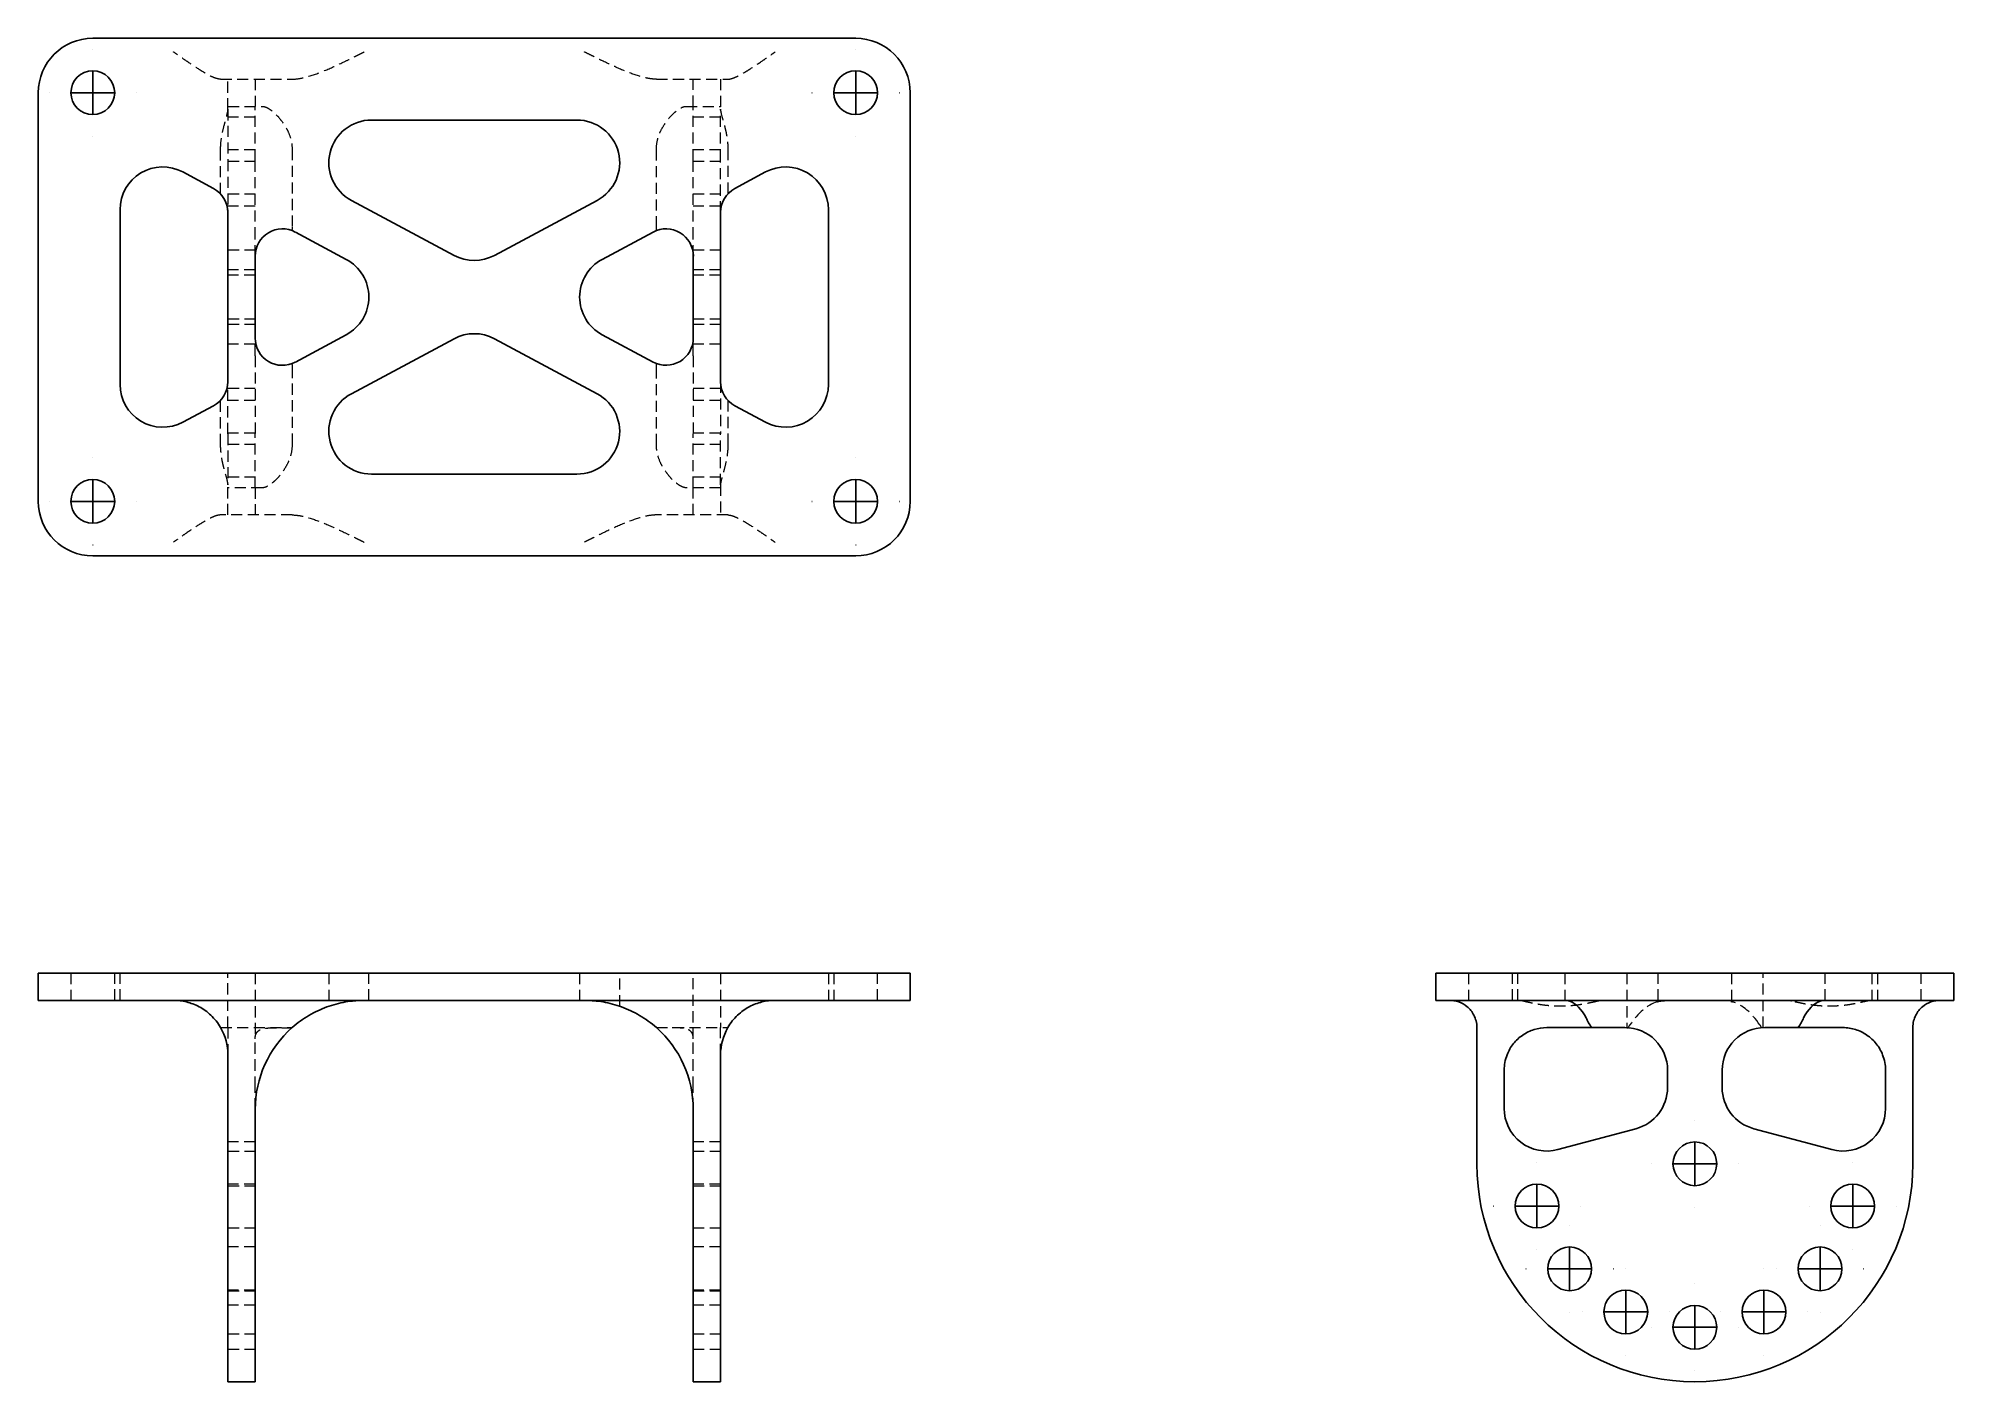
# Model space of a CAD drawing. Header units: millimetres. Extents: x 33 to 253, y 34 to 188.
import ezdxf

# ---------------------------------------------------------------- set-up
doc = ezdxf.new("R2010")
doc.units = ezdxf.units.MM
doc.linetypes.add('HIDDEN', pattern=[1.905, 1.27, -0.635])
doc.layers.add('10', color=7, linetype='Continuous')

# ---------------------------------------------------------------- blocks, each defined once
blk = doc.blocks.new('SW_CENTERMARKSYMBOL_0')
at = {"layer": '10', "color": 0}
for p, q in [((0, 5), (0, 5.0125)), ((0, 0), (0, 2.5)), ((-5, 0), (-5.0125, 0)), ((0, 0), (-2.5, 0)), ((0, 0), (0, -2.5)), ((0, 0), (2.5, 0)), ((5, 0), (5.0125, 0)), ((0, -5), (0, -5.0125))]:
    blk.add_line(p, q, dxfattribs=at)
blk = doc.blocks.new('SW_CENTERMARKSYMBOL_1')
at = {"layer": '10', "color": 0}
for p, q in [((0, 5), (0, 5.0125)), ((0, 0), (0, 2.5)), ((-5, 0), (-5.0125, 0)), ((0, 0), (-2.5, 0)), ((0, 0), (0, -2.5)), ((0, 0), (2.5, 0)), ((5, 0), (5.0125, 0)), ((0, -5), (0, -5.0125))]:
    blk.add_line(p, q, dxfattribs=at)
blk = doc.blocks.new('SW_CENTERMARKSYMBOL_2')
at = {"layer": '10', "color": 0}
for p, q in [((0, 5), (0, 5.0125)), ((0, 0), (0, 2.5)), ((-5, 0), (-5.0125, 0)), ((0, 0), (-2.5, 0)), ((0, 0), (0, -2.5)), ((0, 0), (2.5, 0)), ((5, 0), (5.0125, 0)), ((0, -5), (0, -5.0125))]:
    blk.add_line(p, q, dxfattribs=at)
blk = doc.blocks.new('SW_CENTERMARKSYMBOL_3')
at = {"layer": '10', "color": 0}
for p, q in [((0, 5), (0, 5.0125)), ((0, 0), (0, 2.5)), ((-5, 0), (-5.0125, 0)), ((0, 0), (-2.5, 0)), ((0, 0), (0, -2.5)), ((0, 0), (2.5, 0)), ((5, 0), (5.0125, 0)), ((0, -5), (0, -5.0125))]:
    blk.add_line(p, q, dxfattribs=at)
blk = doc.blocks.new('SW_CENTERMARKSYMBOL_4')
at = {"layer": '10', "color": 0}
for p, q in [((0, 5), (0, 5.0125)), ((0, 0), (0, 2.5)), ((-5, 0), (-5.0125, 0)), ((0, 0), (-2.5, 0)), ((0, 0), (0, -2.5)), ((0, 0), (2.5, 0)), ((5, 0), (5.0125, 0)), ((0, -5), (0, -5.0125))]:
    blk.add_line(p, q, dxfattribs=at)
blk = doc.blocks.new('SW_CENTERMARKSYMBOL_5')
at = {"layer": '10', "color": 0}
for p, q in [((0, 5), (0, 5.0125)), ((0, 0), (0, 2.5)), ((-5, 0), (-5.0125, 0)), ((0, 0), (-2.5, 0)), ((0, 0), (0, -2.5)), ((0, 0), (2.5, 0)), ((5, 0), (5.0125, 0)), ((0, -5), (0, -5.0125))]:
    blk.add_line(p, q, dxfattribs=at)
blk = doc.blocks.new('SW_CENTERMARKSYMBOL_6')
at = {"layer": '10', "color": 0}
for p, q in [((0, 5), (0, 5.0125)), ((0, 0), (0, 2.5)), ((-5, 0), (-5.0125, 0)), ((0, 0), (-2.5, 0)), ((0, 0), (0, -2.5)), ((0, 0), (2.5, 0)), ((5, 0), (5.0125, 0)), ((0, -5), (0, -5.0125))]:
    blk.add_line(p, q, dxfattribs=at)
blk = doc.blocks.new('SW_CENTERMARKSYMBOL_7')
at = {"layer": '10', "color": 0}
for p, q in [((0, 5), (0, 5.0125)), ((0, 0), (0, 2.5)), ((-5, 0), (-5.0125, 0)), ((0, 0), (-2.5, 0)), ((0, 0), (0, -2.5)), ((0, 0), (2.5, 0)), ((5, 0), (5.0125, 0)), ((0, -5), (0, -5.0125))]:
    blk.add_line(p, q, dxfattribs=at)
blk = doc.blocks.new('SW_CENTERMARKSYMBOL_8')
at = {"layer": '10', "color": 0}
for p, q in [((0, 5), (0, 5.0125)), ((0, 0), (0, 2.5)), ((-5, 0), (-5.0125, 0)), ((0, 0), (-2.5, 0)), ((0, 0), (0, -2.5)), ((0, 0), (2.5, 0)), ((5, 0), (5.0125, 0)), ((0, -5), (0, -5.0125))]:
    blk.add_line(p, q, dxfattribs=at)
blk = doc.blocks.new('SW_CENTERMARKSYMBOL_9')
at = {"layer": '10', "color": 0}
for p, q in [((0, 5), (0, 5.0125)), ((0, 0), (0, 2.5)), ((-5, 0), (-5.0125, 0)), ((0, 0), (-2.5, 0)), ((0, 0), (0, -2.5)), ((0, 0), (2.5, 0)), ((5, 0), (5.0125, 0)), ((0, -5), (0, -5.0125))]:
    blk.add_line(p, q, dxfattribs=at)
blk = doc.blocks.new('SW_CENTERMARKSYMBOL_10')
at = {"layer": '10', "color": 0}
for p, q in [((0, 5), (0, 5.0125)), ((0, 0), (0, 2.5)), ((-5, 0), (-5.0125, 0)), ((0, 0), (-2.5, 0)), ((0, 0), (0, -2.5)), ((0, 0), (2.5, 0)), ((5, 0), (5.0125, 0)), ((0, -5), (0, -5.0125))]:
    blk.add_line(p, q, dxfattribs=at)
blk = doc.blocks.new('SW_CENTERMARKSYMBOL_11')
at = {"layer": '10', "color": 0}
for p, q in [((0, 5), (0, 5.0125)), ((0, 0), (0, 2.5)), ((-5, 0), (-5.0125, 0)), ((0, 0), (-2.5, 0)), ((0, 0), (0, -2.5)), ((0, 0), (2.5, 0)), ((5, 0), (5.0125, 0)), ((0, -5), (0, -5.0125))]:
    blk.add_line(p, q, dxfattribs=at)

msp = doc.modelspace()

# ---------------------------------------------------------------- linework, layer by layer
at = {"color": 7, "linetype": 'Continuous', "lineweight": 25}
for p, q in [((39.25, 187.69), (126.75, 187.69)), ((33, 134.56), (33, 181.44)), ((133, 134.56), (133, 181.44)), ((71.22, 178.31), (94.78, 178.31)), ((53.1, 170.47), (49.59, 172.35)), ((112.9, 170.47), (116.41, 172.35)), ((42.38, 168.03), (42.38, 147.97)), ((54.75, 148.28), (54.75, 167.72)), ((80.69, 162.78), (68.91, 169.09)), ((85.31, 162.78), (97.09, 169.09)), ((111.25, 148.28), (111.25, 167.72)), ((123.62, 147.97), (123.62, 168.03)), ((68.32, 162.32), (62.48, 165.45)), ((97.68, 162.32), (103.52, 165.45)), ((57.87, 153.3), (57.87, 162.7)), ((108.12, 153.3), (108.12, 162.7)), ((62.48, 150.55), (68.32, 153.68)), ((68.91, 146.91), (80.69, 153.22)), ((97.09, 146.91), (85.31, 153.22)), ((103.52, 150.55), (97.68, 153.68)), ((49.59, 143.65), (53.1, 145.53)), ((116.41, 143.65), (112.9, 145.53)), ((94.78, 137.69), (71.22, 137.69)), ((39.25, 128.31), (126.75, 128.31)), ((33, 77.31), (33, 80.44)), ((33, 80.44), (39.25, 80.44)), ((39.25, 80.44), (126.75, 80.44)), ((126.75, 80.44), (133, 80.44)), ((133, 77.31), (133, 80.44)), ((193.31, 77.31), (193.31, 80.44)), ((193.31, 80.44), (199.56, 80.44)), ((199.56, 80.44), (246.44, 80.44)), ((246.44, 80.44), (252.69, 80.44)), ((252.69, 77.31), (252.69, 80.44)), ((33, 77.31), (39.25, 77.31)), ((39.25, 77.31), (126.75, 77.31)), ((126.75, 77.31), (133, 77.31)), ((193.31, 77.31), (199.56, 77.31)), ((199.56, 77.31), (246.44, 77.31)), ((246.44, 77.31), (252.69, 77.31)), ((198, 71.06), (198, 74.19)), ((211.15, 74.19), (206.03, 74.19)), ((213.28, 74.19), (211.15, 74.19)), ((213.28, 74.19), (214.97, 74.19)), ((231.03, 74.19), (232.72, 74.19)), ((232.72, 74.19), (234.85, 74.19)), ((239.97, 74.19), (234.85, 74.19)), ((248, 74.19), (248, 71.06)), ((54.75, 58.56), (54.75, 71.06)), ((111.25, 58.56), (111.25, 71.06)), ((198, 58.56), (198, 71.06)), ((248, 71.06), (248, 58.56)), ((201.12, 64.92), (201.12, 69.29)), ((219.88, 67.32), (219.88, 69.29)), ((226.12, 67.32), (226.12, 69.29)), ((244.88, 69.29), (244.88, 64.92)), ((57.87, 58.56), (57.87, 64.81)), ((108.12, 58.56), (108.12, 64.81)), ((216.24, 62.59), (207.29, 60.19)), ((229.76, 62.59), (238.71, 60.19)), ((54.75, 58.56), (54.75, 33.56)), ((57.87, 58.56), (57.87, 33.56)), ((108.12, 58.56), (108.12, 33.56)), ((111.25, 58.56), (111.25, 33.56)), ((54.75, 33.56), (57.87, 33.56)), ((108.12, 33.56), (111.25, 33.56))]:
    msp.add_line(p, q, dxfattribs=at)
at = {"color": 7, "linetype": 'HIDDEN', "lineweight": 18}
for p, q in [((53.91, 183), (62.11, 183)), ((54.75, 179.54), (54.75, 183)), ((57.87, 183), (57.87, 179.87)), ((103.89, 183), (112.09, 183)), ((108.12, 179.87), (108.12, 183)), ((111.25, 183), (111.25, 179.54)), ((54.75, 179.88), (58.7, 179.88)), ((54.75, 179.54), (54.75, 173.71)), ((57.87, 178.62), (54.75, 178.62)), ((57.87, 173.71), (57.87, 179.87)), ((107.3, 179.88), (111.25, 179.88)), ((108.12, 173.71), (108.12, 179.87)), ((111.25, 178.62), (108.12, 178.62)), ((111.25, 173.71), (111.25, 179.54)), ((53.91, 169.85), (53.91, 174.97)), ((57.87, 174.88), (54.75, 174.88)), ((54.75, 173.71), (54.75, 167.72)), ((54.75, 173.6), (57.87, 173.6)), ((57.87, 164.76), (57.87, 173.71)), ((62.11, 174.97), (62.11, 166.03)), ((103.89, 166.03), (103.89, 174.97)), ((111.25, 174.88), (108.12, 174.88)), ((108.12, 164.76), (108.12, 173.71)), ((108.12, 173.6), (111.25, 173.6)), ((111.25, 167.72), (111.25, 173.71)), ((112.09, 174.97), (112.09, 169.85)), ((54.75, 169.85), (57.87, 169.85)), ((108.12, 169.85), (111.25, 169.85)), ((57.87, 168.44), (54.75, 168.44)), ((111.25, 168.44), (108.12, 168.44)), ((54.75, 163.41), (57.87, 163.41)), ((57.87, 162.7), (57.87, 164.76)), ((108.12, 162.7), (108.12, 164.76)), ((108.12, 163.41), (111.25, 163.41)), ((57.87, 161.12), (54.75, 161.12)), ((57.87, 160.51), (54.75, 160.51)), ((111.25, 161.12), (108.12, 161.12)), ((111.25, 160.51), (108.12, 160.51)), ((54.75, 155.49), (57.87, 155.49)), ((54.75, 154.88), (57.87, 154.88)), ((108.12, 155.49), (111.25, 155.49)), ((108.12, 154.88), (111.25, 154.88)), ((57.87, 152.59), (54.75, 152.59)), ((57.87, 151.24), (57.87, 153.3)), ((108.12, 151.24), (108.12, 153.3)), ((111.25, 152.59), (108.12, 152.59)), ((57.87, 151.24), (57.87, 142.29)), ((62.11, 149.97), (62.11, 141.03)), ((103.89, 141.03), (103.89, 149.97)), ((108.12, 151.24), (108.12, 142.29)), ((54.75, 142.29), (54.75, 148.28)), ((54.75, 147.56), (57.87, 147.56)), ((108.12, 147.56), (111.25, 147.56)), ((111.25, 148.28), (111.25, 142.29)), ((53.91, 141.03), (53.91, 146.15)), ((57.87, 146.15), (54.75, 146.15)), ((111.25, 146.15), (108.12, 146.15)), ((112.09, 146.15), (112.09, 141.03)), ((57.87, 142.4), (54.75, 142.4)), ((54.75, 142.29), (54.75, 136.46)), ((54.75, 141.12), (57.87, 141.12)), ((57.87, 136.13), (57.87, 142.29)), ((111.25, 142.4), (108.12, 142.4)), ((108.12, 136.13), (108.12, 142.29)), ((108.12, 141.12), (111.25, 141.12)), ((111.25, 136.46), (111.25, 142.29)), ((54.75, 137.38), (57.87, 137.38)), ((54.75, 133), (54.75, 136.46)), ((108.12, 137.38), (111.25, 137.38)), ((111.25, 136.46), (111.25, 133)), ((58.7, 136.12), (54.75, 136.12)), ((57.87, 136.13), (57.87, 133)), ((111.25, 136.12), (107.3, 136.12)), ((108.12, 133), (108.12, 136.13)), ((62.11, 133), (53.91, 133)), ((112.09, 133), (103.89, 133)), ((36.74, 80.44), (36.74, 77.31)), ((41.76, 77.31), (41.76, 80.44)), ((42.38, 77.31), (42.38, 80.44)), ((54.75, 74.19), (54.75, 80.44)), ((57.87, 80.44), (57.87, 72.88)), ((66.32, 80.44), (66.32, 76.64)), ((70.91, 77.31), (70.91, 80.44)), ((95.09, 80.44), (95.09, 77.31)), ((99.68, 76.64), (99.68, 80.44)), ((108.12, 72.88), (108.12, 80.44)), ((111.25, 80.44), (111.25, 74.19)), ((123.62, 80.44), (123.62, 77.31)), ((124.24, 80.44), (124.24, 77.31)), ((129.26, 77.31), (129.26, 80.44)), ((197.05, 80.44), (197.05, 77.31)), ((202.07, 77.31), (202.07, 80.44)), ((202.69, 77.31), (202.69, 80.44)), ((208.07, 80.44), (208.07, 77.31)), ((215.18, 80.44), (215.18, 74.18)), ((218.8, 77.31), (218.8, 80.44)), ((227.2, 80.44), (227.2, 77.31)), ((230.82, 74.18), (230.82, 80.44)), ((237.93, 77.31), (237.93, 80.44)), ((243.31, 80.44), (243.31, 77.31)), ((243.93, 80.44), (243.93, 77.31)), ((248.95, 77.31), (248.95, 80.44)), ((66.32, 76.64), (66.32, 76.64)), ((53.91, 74.19), (62.11, 74.19)), ((54.75, 74.19), (54.75, 71.07)), ((57.87, 69.29), (57.87, 72.88)), ((103.89, 74.19), (112.09, 74.19)), ((108.12, 69.29), (108.12, 72.88)), ((111.25, 71.06), (111.25, 74.19)), ((201.56, 71.26), (201.44, 70.98)), ((244.56, 71.01), (244.25, 71.66)), ((57.87, 67.32), (57.87, 69.29)), ((108.12, 67.32), (108.12, 69.29)), ((57.87, 64.81), (57.87, 67.32)), ((108.12, 64.81), (108.12, 67.32)), ((57.87, 61.08), (54.75, 61.08)), ((54.75, 60.02), (57.87, 60.02)), ((111.25, 61.08), (108.12, 61.08)), ((108.12, 60.02), (111.25, 60.02)), ((57.87, 56.22), (54.75, 56.22)), ((54.75, 56.05), (57.87, 56.05)), ((111.25, 56.22), (108.12, 56.22)), ((108.12, 56.05), (111.25, 56.05)), ((54.75, 51.2), (57.87, 51.2)), ((108.12, 51.2), (111.25, 51.2)), ((57.87, 49.02), (54.75, 49.02)), ((111.25, 49.02), (108.12, 49.02)), ((57.87, 44.08), (54.75, 44.08)), ((54.75, 44), (57.87, 44)), ((111.25, 44.08), (108.12, 44.08)), ((108.12, 44), (111.25, 44)), ((57.87, 42.33), (54.75, 42.33)), ((111.25, 42.33), (108.12, 42.33)), ((54.75, 39.06), (57.87, 39.06)), ((108.12, 39.06), (111.25, 39.06)), ((54.75, 37.3), (57.87, 37.3)), ((108.12, 37.3), (111.25, 37.3))]:
    msp.add_line(p, q, dxfattribs=at)
at = {"color": 7, "linetype": 'Continuous', "lineweight": 25}
for centre in [(39.25, 181.44), (126.75, 181.44), (39.25, 134.56), (126.75, 134.56), (223, 58.56), (204.89, 53.71), (241.11, 53.71), (208.64, 46.51), (237.36, 46.51), (215.08, 41.57), (230.92, 41.57), (223, 39.81)]:
    msp.add_circle(centre, 2.51, dxfattribs=at)
for centre, radius, start, end in [((39.25, 181.44), 6.25, 90, 180), ((126.75, 181.44), 6.25, 0, 90), ((71.22, 173.41), 4.9, 90, 241.8214), ((94.78, 173.41), 4.9, 298.1786, 90), ((47.27, 168.03), 4.9, 61.8214, 180), ((118.72, 168.03), 4.9, 0, 118.1786), ((51.62, 167.72), 3.12, 0, 61.8214), ((114.38, 167.72), 3.12, 118.1786, 180), ((61, 162.7), 3.13, 61.8214, 180), ((105, 162.7), 3.13, 0, 118.1786), ((83, 167.1), 4.9, 241.8214, 298.1786), ((66.01, 158), 4.9, 298.1786, 61.8214), ((99.99, 158), 4.9, 118.1786, 241.8214), ((83, 148.9), 4.9, 61.8214, 118.1786), ((61, 153.3), 3.13, 180, 298.1786), ((105, 153.3), 3.12, 241.8214, 0), ((47.27, 147.97), 4.9, 180, 298.1786), ((51.62, 148.28), 3.12, 298.1786, 0), ((114.38, 148.28), 3.12, 180, 241.8214), ((118.72, 147.97), 4.9, 241.8214, 0), ((71.22, 142.59), 4.9, 118.1786, 270), ((94.78, 142.59), 4.9, 270, 61.8214), ((39.25, 134.56), 6.25, 180, 270), ((126.75, 134.56), 6.25, 270, 0), ((48.5, 71.06), 6.25, 0, 30), ((70.38, 64.81), 12.5, 131.4096, 180), ((95.62, 64.81), 12.5, 0, 48.5904), ((117.5, 71.06), 6.25, 150, 180), ((214.97, 69.29), 4.9, 0, 90), ((231.03, 69.29), 4.9, 90, 180), ((206.03, 69.29), 4.9, 158.7619, 180), ((239.97, 69.29), 4.9, 0, 21.2381), ((214.97, 67.32), 4.9, 285, 0), ((231.03, 67.32), 4.9, 180, 255), ((206.03, 64.92), 4.9, 180, 285), ((239.97, 64.92), 4.9, 255, 0), ((223, 58.56), 25, 180, 0)]:
    msp.add_arc(centre, radius, start, end, dxfattribs=at)
for centre, start_param, end_param in [((208.06, 71.06), 5.455879, 6.10807), ((237.94, 71.06), 0.175115, 0.827306)]:
    msp.add_ellipse(centre, major_axis=(0, 6.25), ratio=0.535714, start_param=start_param, end_param=end_param, dxfattribs=at)
at = {"color": 7, "linetype": 'HIDDEN', "lineweight": 18}
for centre, start_param, end_param in [((212.69, 64.81), 0, 0.117449), ((219.78, 64.81), 0.165171, 0.68406), ((226.22, 64.81), 5.599125, 6.118014), ((233.31, 64.81), 6.165736, 6.283185)]:
    msp.add_ellipse(centre, major_axis=(0, 12.5), ratio=0.535714, start_param=start_param, end_param=end_param, dxfattribs=at)
for points, knots in [([(53.91, 183), (53.76, 183), (53.59, 183.03), (53.21, 183.15), (53.01, 183.24), (52.59, 183.44), (52.37, 183.56), (51.92, 183.81), (51.69, 183.96), (50.98, 184.41), (50.49, 184.73), (49.75, 185.24), (49.5, 185.42), (49.13, 185.68), (49, 185.77), (48.75, 185.95), (48.62, 186.04), (48.5, 186.12)], [0, 0, 0, 0, 0.125, 0.125, 0.25, 0.25, 0.375, 0.375, 0.5, 0.5, 0.75, 0.75, 0.875, 0.875, 0.9375, 0.9375, 1, 1, 1, 1]), ([(62.11, 183), (62.41, 183), (62.72, 183.03), (63.37, 183.15), (63.7, 183.23), (64.71, 183.53), (65.4, 183.79), (66.79, 184.38), (67.51, 184.72), (68.58, 185.23), (68.94, 185.41), (69.48, 185.68), (69.65, 185.77), (70.01, 185.94), (70.2, 186.04), (70.38, 186.12)], [0, 0, 0, 0, 0.125, 0.125, 0.25, 0.25, 0.5, 0.5, 0.75, 0.75, 0.875, 0.875, 0.9375, 0.9375, 1, 1, 1, 1]), ([(103.89, 183), (103.59, 183), (103.28, 183.03), (102.63, 183.15), (102.3, 183.23), (101.29, 183.53), (100.6, 183.79), (99.21, 184.38), (98.49, 184.72), (97.42, 185.23), (97.06, 185.41), (96.52, 185.68), (96.35, 185.77), (95.99, 185.94), (95.8, 186.04), (95.62, 186.12)], [0, 0, 0, 0, 0.125, 0.125, 0.25, 0.25, 0.5, 0.5, 0.75, 0.75, 0.875, 0.875, 0.9375, 0.9375, 1, 1, 1, 1]), ([(112.09, 183), (112.24, 183), (112.41, 183.03), (112.79, 183.15), (112.99, 183.24), (113.41, 183.44), (113.63, 183.56), (114.08, 183.81), (114.31, 183.96), (115.02, 184.41), (115.51, 184.73), (116.25, 185.24), (116.5, 185.42), (116.87, 185.68), (117, 185.77), (117.25, 185.95), (117.38, 186.04), (117.5, 186.12)], [0, 0, 0, 0, 0.125, 0.125, 0.25, 0.25, 0.375, 0.375, 0.5, 0.5, 0.75, 0.75, 0.875, 0.875, 0.9375, 0.9375, 1, 1, 1, 1]), ([(53.91, 174.97), (53.91, 175.48), (53.96, 175.96), (54.11, 176.9), (54.22, 177.34), (54.38, 177.94), (54.43, 178.13), (54.53, 178.49), (54.58, 178.65), (54.66, 178.96), (54.69, 179.1), (54.74, 179.34), (54.75, 179.45), (54.75, 179.54)], [0, 0, 0, 0, 0.25, 0.25, 0.5, 0.5, 0.625, 0.625, 0.75, 0.75, 0.875, 0.875, 1, 1, 1, 1]), ([(58.7, 179.88), (58.83, 179.88), (58.97, 179.84), (59.27, 179.72), (59.44, 179.62), (59.77, 179.39), (59.95, 179.24), (60.31, 178.91), (60.49, 178.72), (60.84, 178.29), (61.02, 178.06), (61.27, 177.68), (61.35, 177.55), (61.5, 177.27), (61.58, 177.13), (61.78, 176.68), (61.9, 176.36), (62.06, 175.68), (62.11, 175.33), (62.11, 174.97)], [0, 0, 0, 0, 0.125, 0.125, 0.25, 0.25, 0.375, 0.375, 0.5, 0.5, 0.625, 0.625, 0.6875, 0.6875, 0.75, 0.75, 0.875, 0.875, 1, 1, 1, 1]), ([(103.89, 174.97), (103.89, 175.33), (103.94, 175.68), (104.06, 176.19), (104.11, 176.35), (104.22, 176.67), (104.28, 176.83), (104.49, 177.27), (104.65, 177.55), (104.98, 178.06), (105.15, 178.29), (105.51, 178.72), (105.69, 178.91), (106.05, 179.24), (106.22, 179.38), (106.56, 179.62), (106.73, 179.72), (107.03, 179.84), (107.17, 179.88), (107.3, 179.88)], [0, 0, 0, 0, 0.125, 0.125, 0.1875, 0.1875, 0.25, 0.25, 0.375, 0.375, 0.5, 0.5, 0.625, 0.625, 0.75, 0.75, 0.875, 0.875, 1, 1, 1, 1]), ([(111.25, 179.54), (111.25, 179.36), (111.3, 179.12), (111.46, 178.5), (111.57, 178.15), (111.73, 177.54), (111.78, 177.33), (111.88, 176.9), (111.93, 176.67), (112, 176.21), (112.03, 175.96), (112.08, 175.47), (112.09, 175.23), (112.09, 174.97)], [0, 0, 0, 0, 0.25, 0.25, 0.5, 0.5, 0.625, 0.625, 0.75, 0.75, 0.875, 0.875, 1, 1, 1, 1]), ([(54.75, 136.46), (54.75, 136.64), (54.7, 136.88), (54.54, 137.5), (54.43, 137.85), (54.27, 138.46), (54.22, 138.67), (54.12, 139.1), (54.07, 139.33), (54, 139.79), (53.97, 140.04), (53.92, 140.53), (53.91, 140.77), (53.91, 141.03)], [0, 0, 0, 0, 0.25, 0.25, 0.5, 0.5, 0.625, 0.625, 0.75, 0.75, 0.875, 0.875, 1, 1, 1, 1]), ([(62.11, 141.03), (62.11, 140.67), (62.06, 140.32), (61.94, 139.81), (61.89, 139.65), (61.78, 139.33), (61.72, 139.17), (61.51, 138.73), (61.35, 138.45), (61.02, 137.94), (60.85, 137.71), (60.49, 137.28), (60.31, 137.09), (59.95, 136.76), (59.78, 136.62), (59.44, 136.38), (59.27, 136.28), (58.97, 136.16), (58.83, 136.12), (58.7, 136.12)], [0, 0, 0, 0, 0.125, 0.125, 0.1875, 0.1875, 0.25, 0.25, 0.375, 0.375, 0.5, 0.5, 0.625, 0.625, 0.75, 0.75, 0.875, 0.875, 1, 1, 1, 1]), ([(107.3, 136.12), (107.17, 136.12), (107.03, 136.16), (106.73, 136.28), (106.56, 136.38), (106.23, 136.61), (106.05, 136.76), (105.69, 137.09), (105.51, 137.28), (105.16, 137.71), (104.98, 137.94), (104.73, 138.32), (104.65, 138.45), (104.5, 138.73), (104.42, 138.87), (104.22, 139.32), (104.1, 139.64), (103.94, 140.32), (103.89, 140.67), (103.89, 141.03)], [0, 0, 0, 0, 0.125, 0.125, 0.25, 0.25, 0.375, 0.375, 0.5, 0.5, 0.625, 0.625, 0.6875, 0.6875, 0.75, 0.75, 0.875, 0.875, 1, 1, 1, 1]), ([(112.09, 141.03), (112.09, 140.52), (112.04, 140.04), (111.89, 139.1), (111.78, 138.66), (111.62, 138.06), (111.57, 137.87), (111.47, 137.51), (111.42, 137.35), (111.34, 137.04), (111.31, 136.9), (111.26, 136.66), (111.25, 136.55), (111.25, 136.46)], [0, 0, 0, 0, 0.25, 0.25, 0.5, 0.5, 0.625, 0.625, 0.75, 0.75, 0.875, 0.875, 1, 1, 1, 1]), ([(53.91, 133), (53.76, 133), (53.59, 132.97), (53.21, 132.85), (53.01, 132.76), (52.59, 132.56), (52.37, 132.44), (51.92, 132.19), (51.69, 132.04), (50.98, 131.59), (50.49, 131.27), (49.75, 130.76), (49.5, 130.58), (49.13, 130.32), (49, 130.23), (48.75, 130.05), (48.62, 129.96), (48.5, 129.88)], [0, 0, 0, 0, 0.125, 0.125, 0.25, 0.25, 0.375, 0.375, 0.5, 0.5, 0.75, 0.75, 0.875, 0.875, 0.9375, 0.9375, 1, 1, 1, 1]), ([(62.11, 133), (62.41, 133), (62.72, 132.97), (63.37, 132.85), (63.7, 132.77), (64.71, 132.47), (65.4, 132.21), (66.79, 131.62), (67.51, 131.28), (68.58, 130.77), (68.94, 130.59), (69.48, 130.32), (69.65, 130.23), (70.01, 130.06), (70.2, 129.96), (70.38, 129.88)], [0, 0, 0, 0, 0.125, 0.125, 0.25, 0.25, 0.5, 0.5, 0.75, 0.75, 0.875, 0.875, 0.9375, 0.9375, 1, 1, 1, 1]), ([(103.89, 133), (103.59, 133), (103.28, 132.97), (102.63, 132.85), (102.3, 132.77), (101.29, 132.47), (100.6, 132.21), (99.21, 131.62), (98.49, 131.28), (97.42, 130.77), (97.06, 130.59), (96.52, 130.32), (96.35, 130.23), (95.99, 130.06), (95.8, 129.96), (95.62, 129.88)], [0, 0, 0, 0, 0.125, 0.125, 0.25, 0.25, 0.5, 0.5, 0.75, 0.75, 0.875, 0.875, 0.9375, 0.9375, 1, 1, 1, 1]), ([(112.09, 133), (112.24, 133), (112.41, 132.97), (112.79, 132.85), (112.99, 132.76), (113.41, 132.56), (113.63, 132.44), (114.08, 132.19), (114.31, 132.04), (115.02, 131.59), (115.51, 131.27), (116.25, 130.76), (116.5, 130.58), (116.87, 130.32), (117, 130.23), (117.25, 130.05), (117.38, 129.96), (117.5, 129.88)], [0, 0, 0, 0, 0.125, 0.125, 0.25, 0.25, 0.375, 0.375, 0.5, 0.5, 0.75, 0.75, 0.875, 0.875, 0.9375, 0.9375, 1, 1, 1, 1]), ([(211.91, 77.23), (211.67, 77.17), (211.36, 77.1), (210.82, 76.99), (210.62, 76.95), (210.22, 76.87), (210, 76.84), (209.55, 76.77), (209.31, 76.74), (208.83, 76.69), (208.59, 76.67), (208.09, 76.64), (207.83, 76.64), (207.32, 76.64), (207.07, 76.65), (206.57, 76.67), (206.32, 76.69), (205.83, 76.74), (205.6, 76.77), (205.15, 76.84), (204.93, 76.88), (204.52, 76.95), (204.33, 76.99), (203.98, 77.07), (203.81, 77.1), (203.51, 77.17), (203.37, 77.2), (203.14, 77.26), (203.04, 77.28), (202.87, 77.3), (202.81, 77.31), (202.76, 77.31)], [0, 0, 0, 0, 0.125, 0.125, 0.1875, 0.1875, 0.25, 0.25, 0.3125, 0.3125, 0.375, 0.375, 0.4375, 0.4375, 0.5, 0.5, 0.5625, 0.5625, 0.625, 0.625, 0.6875, 0.6875, 0.75, 0.75, 0.8125, 0.8125, 0.875, 0.875, 0.9375, 0.9375, 1, 1, 1, 1]), ([(218.68, 77.14), (218.92, 77.22), (219.21, 77.26), (219.75, 77.29), (219.94, 77.3), (220.34, 77.31), (220.56, 77.31), (220.78, 77.31)], [0, 0, 0, 0, 0.5, 0.5, 0.75, 0.75, 1, 1, 1, 1]), ([(225.22, 77.31), (225.67, 77.31), (226.07, 77.31), (226.61, 77.27), (226.77, 77.25), (227.07, 77.21), (227.2, 77.18), (227.32, 77.14)], [0, 0, 0, 0, 0.5, 0.5, 0.75, 0.75, 1, 1, 1, 1]), ([(243.24, 77.31), (243.15, 77.31), (242.99, 77.28), (242.63, 77.2), (242.49, 77.17), (242.19, 77.11), (242.03, 77.07), (241.67, 76.99), (241.48, 76.95), (241.07, 76.88), (240.86, 76.84), (240.41, 76.77), (240.17, 76.74), (239.69, 76.69), (239.44, 76.67), (238.94, 76.65), (238.69, 76.64), (238.18, 76.64), (237.93, 76.64), (237.43, 76.67), (237.18, 76.69), (236.69, 76.74), (236.46, 76.77), (236.01, 76.83), (235.79, 76.87), (235.38, 76.95), (235.18, 76.99), (234.64, 77.1), (234.33, 77.17), (234.09, 77.23)], [0, 0, 0, 0, 0.125, 0.125, 0.1875, 0.1875, 0.25, 0.25, 0.3125, 0.3125, 0.375, 0.375, 0.4375, 0.4375, 0.5, 0.5, 0.5625, 0.5625, 0.625, 0.625, 0.6875, 0.6875, 0.75, 0.75, 0.8125, 0.8125, 0.875, 0.875, 1, 1, 1, 1]), ([(57.87, 72.88), (57.87, 73.06), (57.89, 73.23), (57.98, 73.51), (58.05, 73.64), (58.2, 73.79), (58.26, 73.83), (58.39, 73.92), (58.46, 73.95), (58.7, 74.04), (58.88, 74.08), (59.3, 74.14), (59.53, 74.16), (60.01, 74.18), (60.27, 74.18), (60.79, 74.18), (61.06, 74.18), (61.58, 74.18), (61.84, 74.18), (62.09, 74.17)], [0, 0, 0, 0, 0.125, 0.125, 0.25, 0.25, 0.3125, 0.3125, 0.375, 0.375, 0.5, 0.5, 0.625, 0.625, 0.75, 0.75, 0.875, 0.875, 1, 1, 1, 1]), ([(108.12, 72.88), (108.12, 73.06), (108.11, 73.23), (108.02, 73.51), (107.95, 73.64), (107.8, 73.79), (107.74, 73.83), (107.61, 73.92), (107.54, 73.95), (107.3, 74.04), (107.12, 74.08), (106.7, 74.14), (106.47, 74.16), (105.99, 74.18), (105.73, 74.18), (105.21, 74.18), (104.94, 74.18), (104.42, 74.18), (104.16, 74.18), (103.91, 74.17)], [0, 0, 0, 0, 0.125, 0.125, 0.25, 0.25, 0.3125, 0.3125, 0.375, 0.375, 0.5, 0.5, 0.625, 0.625, 0.75, 0.75, 0.875, 0.875, 1, 1, 1, 1]), ([(215.2, 74.18), (215.21, 74.18), (215.23, 74.18), (215.35, 74.17), (215.38, 74.17)], [0, 0, 0, 0, 0.831727, 1, 1, 1, 1]), ([(230.8, 74.18), (230.79, 74.18), (230.77, 74.18), (230.65, 74.17), (230.62, 74.17)], [0, 0, 0, 0, 0.831727, 1, 1, 1, 1])]:
    msp.add_open_spline(points, degree=3, knots=knots, dxfattribs=at)
for points in [[(62.11, 166.03), (62.11, 165.89), (62.1, 165.76), (62.09, 165.62)], [(103.91, 165.62), (103.9, 165.76), (103.89, 165.89), (103.89, 166.03)], [(62.09, 150.38), (62.1, 150.24), (62.11, 150.11), (62.11, 149.97)], [(103.89, 149.97), (103.89, 150.11), (103.9, 150.24), (103.91, 150.38)], [(215.38, 74.17), (215.42, 74.29), (215.48, 74.4), (215.55, 74.5)], [(230.45, 74.5), (230.52, 74.4), (230.58, 74.29), (230.62, 74.17)]]:
    msp.add_open_spline(points, degree=3, dxfattribs=at)
at = {"color": 7, "linetype": 'Continuous', "lineweight": 25}
for points, knots in [([(53.91, 74.19), (53.76, 74.46), (53.59, 74.71), (53.21, 75.18), (53.01, 75.4), (52.59, 75.8), (52.37, 75.98), (51.92, 76.3), (51.69, 76.45), (50.98, 76.83), (50.49, 77.01), (49.75, 77.19), (49.5, 77.24), (49.13, 77.28), (49, 77.29), (48.75, 77.31), (48.62, 77.31), (48.5, 77.31)], [0, 0, 0, 0, 0.125, 0.125, 0.25, 0.25, 0.375, 0.375, 0.5, 0.5, 0.75, 0.75, 0.875, 0.875, 0.9375, 0.9375, 1, 1, 1, 1]), ([(62.11, 74.19), (62.41, 74.46), (62.72, 74.71), (63.37, 75.17), (63.7, 75.39), (64.71, 75.98), (65.4, 76.3), (66.79, 76.81), (67.51, 77), (68.58, 77.19), (68.94, 77.23), (69.48, 77.28), (69.65, 77.29), (70.01, 77.31), (70.2, 77.31), (70.38, 77.31)], [0, 0, 0, 0, 0.125, 0.125, 0.25, 0.25, 0.5, 0.5, 0.75, 0.75, 0.875, 0.875, 0.9375, 0.9375, 1, 1, 1, 1]), ([(103.89, 74.19), (103.59, 74.46), (103.28, 74.71), (102.63, 75.17), (102.3, 75.39), (101.29, 75.98), (100.6, 76.3), (99.21, 76.81), (98.49, 77), (97.42, 77.19), (97.06, 77.23), (96.52, 77.28), (96.35, 77.29), (95.99, 77.31), (95.8, 77.31), (95.62, 77.31)], [0, 0, 0, 0, 0.125, 0.125, 0.25, 0.25, 0.5, 0.5, 0.75, 0.75, 0.875, 0.875, 0.9375, 0.9375, 1, 1, 1, 1]), ([(112.09, 74.19), (112.24, 74.46), (112.41, 74.71), (112.79, 75.18), (112.99, 75.4), (113.41, 75.8), (113.63, 75.98), (114.08, 76.3), (114.31, 76.45), (115.02, 76.83), (115.51, 77.01), (116.25, 77.19), (116.5, 77.24), (116.87, 77.28), (117, 77.29), (117.25, 77.31), (117.38, 77.31), (117.5, 77.31)], [0, 0, 0, 0, 0.125, 0.125, 0.25, 0.25, 0.375, 0.375, 0.5, 0.5, 0.75, 0.75, 0.875, 0.875, 0.9375, 0.9375, 1, 1, 1, 1]), ([(198, 74.19), (198, 74.46), (197.97, 74.71), (197.85, 75.18), (197.76, 75.4), (197.56, 75.8), (197.44, 75.98), (197.19, 76.3), (197.04, 76.45), (196.59, 76.83), (196.27, 77.01), (195.76, 77.19), (195.58, 77.24), (195.32, 77.28), (195.23, 77.29), (195.05, 77.31), (194.96, 77.31), (194.88, 77.31)], [0, 0, 0, 0, 0.125, 0.125, 0.25, 0.25, 0.375, 0.375, 0.5, 0.5, 0.75, 0.75, 0.875, 0.875, 0.9375, 0.9375, 1, 1, 1, 1]), ([(248, 74.19), (248, 74.46), (248.03, 74.71), (248.15, 75.18), (248.24, 75.4), (248.44, 75.8), (248.56, 75.98), (248.81, 76.3), (248.96, 76.45), (249.41, 76.83), (249.73, 77.01), (250.24, 77.19), (250.42, 77.24), (250.68, 77.28), (250.77, 77.29), (250.95, 77.31), (251.04, 77.31), (251.13, 77.31)], [0, 0, 0, 0, 0.125, 0.125, 0.25, 0.25, 0.375, 0.375, 0.5, 0.5, 0.75, 0.75, 0.875, 0.875, 0.9375, 0.9375, 1, 1, 1, 1]), ([(206.03, 74.19), (205.52, 74.19), (205.04, 74.11), (204.1, 73.82), (203.66, 73.61), (203.06, 73.19), (202.87, 73.04), (202.51, 72.71), (202.35, 72.54), (202.04, 72.15), (201.9, 71.95), (201.66, 71.52), (201.55, 71.3), (201.46, 71.06)], [0, 0, 0, 0, 0.25, 0.25, 0.5, 0.5, 0.625, 0.625, 0.75, 0.75, 0.875, 0.875, 1, 1, 1, 1]), ([(244.54, 71.06), (244.36, 71.53), (244.12, 71.95), (243.5, 72.72), (243.15, 73.05), (242.54, 73.47), (242.33, 73.59), (241.9, 73.8), (241.67, 73.89), (241.21, 74.04), (240.96, 74.09), (240.47, 74.17), (240.23, 74.19), (239.97, 74.19)], [0, 0, 0, 0, 0.25, 0.25, 0.5, 0.5, 0.625, 0.625, 0.75, 0.75, 0.875, 0.875, 1, 1, 1, 1])]:
    msp.add_open_spline(points, degree=3, knots=knots, dxfattribs=at)
for points in [[(208.22, 77.31), (208.32, 77.31), (208.46, 77.28), (208.65, 77.22)], [(237.35, 77.22), (237.54, 77.28), (237.68, 77.31), (237.78, 77.31)], [(210.53, 75.29), (210.7, 74.94), (210.91, 74.57), (211.15, 74.19)], [(234.85, 74.19), (235.09, 74.57), (235.3, 74.94), (235.47, 75.29)]]:
    msp.add_open_spline(points, degree=3, dxfattribs=at)

# ---------------------------------------------------------------- block references
at = {"layer": '10'}
for name, p in [('SW_CENTERMARKSYMBOL_3', (39.25, 181.44)), ('SW_CENTERMARKSYMBOL_2', (126.75, 181.44)), ('SW_CENTERMARKSYMBOL_0', (39.25, 134.56)), ('SW_CENTERMARKSYMBOL_1', (126.75, 134.56)), ('SW_CENTERMARKSYMBOL_8', (223, 58.56)), ('SW_CENTERMARKSYMBOL_5', (204.89, 53.71)), ('SW_CENTERMARKSYMBOL_7', (241.11, 53.71)), ('SW_CENTERMARKSYMBOL_10', (208.64, 46.51)), ('SW_CENTERMARKSYMBOL_11', (237.36, 46.51)), ('SW_CENTERMARKSYMBOL_9', (215.08, 41.57)), ('SW_CENTERMARKSYMBOL_4', (230.92, 41.57)), ('SW_CENTERMARKSYMBOL_6', (223, 39.81))]:
    msp.add_blockref(name, p, dxfattribs=at)

doc.saveas('drawing.dxf')
